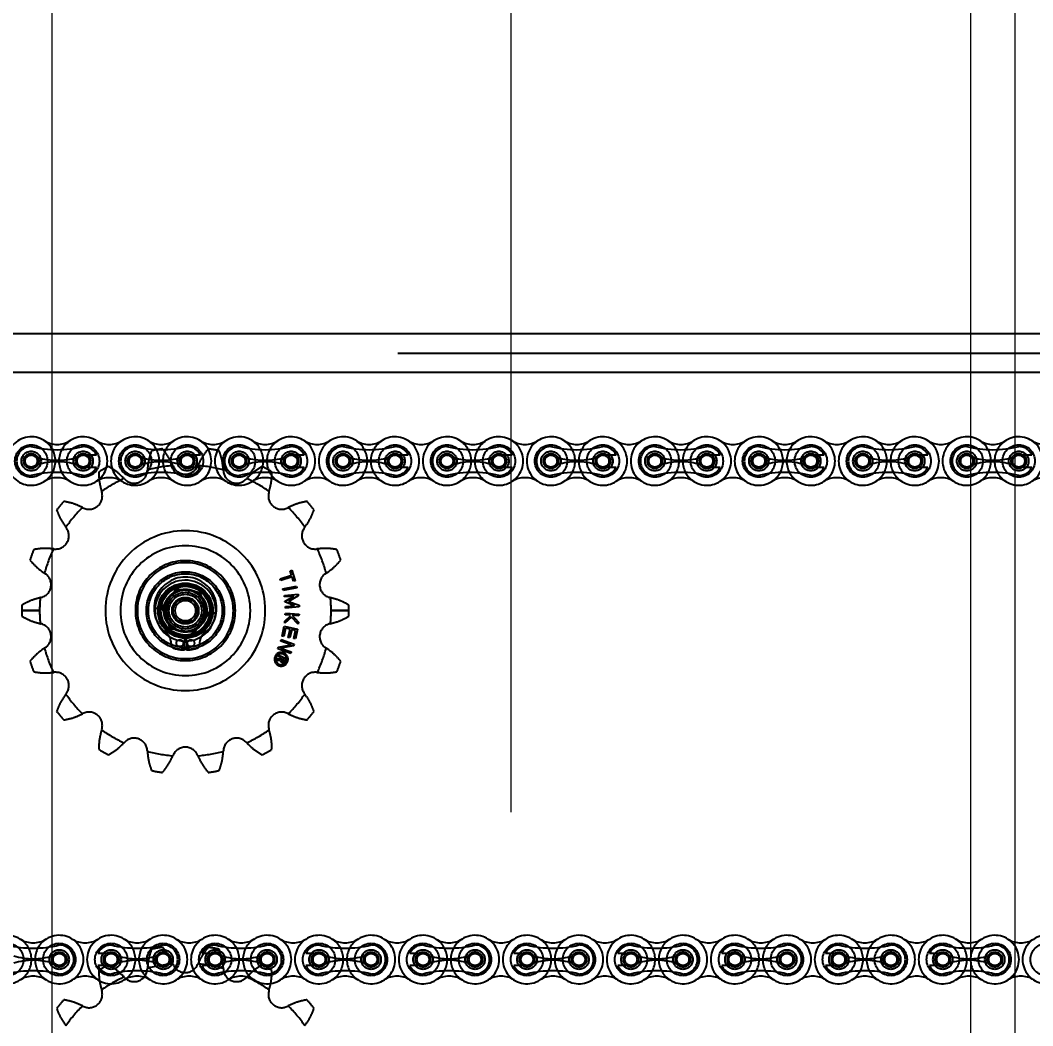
# Model space of a CAD drawing. Header units: metres. Extents: x 0 to 63075, y 0 to 44550.
# Drawn here: x 38905 to 39152.4, y 35097.1 to 35342.9 of the extents above; entities that cross this region are included whole.
import ezdxf

# ---------------------------------------------------------------- set-up
doc = ezdxf.new("R2010")
doc.units = ezdxf.units.M
doc.header["$LTSCALE"] = 75
doc.linetypes.add('CENTER2', pattern=[28.575, 19.05, -3.175, 3.175, -3.175])
doc.linetypes.add('HIDDEN2', pattern=[4.7625, 3.175, -1.5875])
for name, color, linetype in [('18_COTAS', 7, 'Continuous'), ('SC1', 7, 'CENTER2'), ('SDM', 7, 'Continuous'), ('SL1', 8, 'Continuous'), ('SL4', 4, 'Continuous'), ('ST1', 7, 'HIDDEN2')]:
    doc.layers.add(name, color=color, linetype=linetype)
doc.styles.add('ROMANS', font='ROMANS.SHX')
doc.dimstyles.new('75___1-75', dxfattribs={"dimscale": 75, "dimtxt": 2.5, "dimasz": 2, "dimexe": 1.5, "dimexo": 1, "dimgap": 0.5, "dimtad": 1, "dimdec": 0, "dimzin": 12, "dimtxsty": 'ROMANS', "dimcen": 0, "dimclrd": 256, "dimclre": 256, "dimclrt": 3, "dimazin": 3, "dimtfac": 1, "dimtdec": 0, "dimtmove": 0, "dimatfit": 0, "dimfxl": 1, "dimlwd": -1, "dimlwe": -1, "dimarcsym": 0})

# ---------------------------------------------------------------- blocks, each defined once
blk = doc.blocks.new('A$C5138bbe7')
at = {"layer": 'SL1', "lineweight": 0}
for p, q in [((26501.43, 9913.01), (26501.43, 2520.69)), ((26726.03, 2520.69), (26726.03, 9913.01)), ((26736.73, 9913.01), (26736.73, 2520.69))]:
    blk.add_line(p, q, dxfattribs=at)
blk = doc.blocks.new('*D31')
at = {"layer": 'Defpoints', "color": 0, "transparency": 16777216}
for p in [(37273.13, 35690.51), (37273.13, 35271.03), (41947.61, 35271.03)]:
    blk.add_point(p, dxfattribs=at)
at = {"layer": 'SDM', "transparency": 16777216}
for p, q in [((37273.13, 35346.03), (37273.13, 35803.01)), ((41947.61, 35346.03), (41947.61, 35803.01)), ((41797.61, 35690.51), (37423.13, 35690.51))]:
    blk.add_line(p, q, dxfattribs=at)
for points in [[(37423.13, 35715.51), (37423.13, 35665.51), (37273.13, 35690.51)], [(41797.61, 35715.51), (41797.61, 35665.51), (41947.61, 35690.51)]]:
    blk.add_solid(points, dxfattribs=at)
at = {"layer": 'SDM', "color": 3, "transparency": 16777216, "insert": (39610.37, 35821.76), "char_height": 187.5, "attachment_point": 5, "style": 'ROMANS'}
blk.add_mtext('4674', dxfattribs=at)
blk = doc.blocks.new('*D32')
at = {"layer": '18_COTAS', "transparency": 16777216}
for p, q in [((37273.13, 35346.03), (37273.13, 36814.27)), ((39025.01, 36776.77), (39025.01, 36814.27)), ((37423.13, 36701.77), (38875.01, 36701.77))]:
    blk.add_line(p, q, dxfattribs=at)
for points in [[(37423.13, 36726.77), (37423.13, 36676.77), (37273.13, 36701.77)], [(38875.01, 36726.77), (38875.01, 36676.77), (39025.01, 36701.77)]]:
    blk.add_solid(points, dxfattribs=at)
at = {"layer": 'Defpoints', "color": 0, "transparency": 16777216}
for p in [(39025.01, 36701.77), (39025.01, 36701.77), (37273.13, 35271.03)]:
    blk.add_point(p, dxfattribs=at)
at = {"layer": '18_COTAS', "color": 3, "transparency": 16777216, "insert": (38149.07, 36833.02), "char_height": 187.5, "attachment_point": 5, "style": 'ROMANS'}
blk.add_mtext('1752', dxfattribs=at)
blk = doc.blocks.new('A$C6e6623c1')
at = {"layer": 'SL4'}
for p, q in [((1009.76, 1725.35), (2334.74, 1725.35)), ((2334.74, 1715.82), (1009.76, 1715.82)), ((1670.11, 1662.98), (1672.96, 1662.57)), ((1666.54, 1658.44), (1668.32, 1660.71)), ((1677.96, 1656.8), (1676.18, 1654.53)), ((1674.39, 1652.26), (1671.54, 1652.67))]:
    blk.add_line(p, q, dxfattribs=at)
for radius in [6, 3, 2.5]:
    blk.add_circle((1672.25, 1657.62), radius, dxfattribs=at)
for start, end in [(81.7868, 141.7868), (21.7868, 81.7868), (141.7868, 201.7868), (321.7868, 21.7868), (201.7868, 261.7868), (261.7868, 321.7868)]:
    blk.add_arc((1672.25, 1657.62), 5, start, end, dxfattribs=at)
for points, knots in [([(1668.32, 1660.71), (1668.36, 1660.77), (1668.97, 1661.53), (1669.56, 1662.28), (1670.11, 1662.98)], [0, 0, 0, 0, 0.070201, 1, 1, 1, 1]), ([(1672.96, 1662.57), (1673.03, 1662.56), (1674, 1662.42), (1674.94, 1662.28), (1675.82, 1662.16)], [0, 0, 0, 0, 0.070201, 1, 1, 1, 1]), ([(1676.89, 1659.48), (1676.8, 1659.72), (1676.43, 1660.63), (1676.08, 1661.51), (1675.82, 1662.16)], [0, 0, 0, 0, 0.268634, 1, 1, 1, 1]), ([(1667.61, 1655.76), (1667.51, 1656.01), (1667.15, 1656.92), (1666.79, 1657.8), (1666.54, 1658.44)], [0, 0, 0, 0, 0.268634, 1, 1, 1, 1]), ([(1677.96, 1656.8), (1677.87, 1657.02), (1677.53, 1657.89), (1677.16, 1658.8), (1676.89, 1659.48)], [0, 0, 0, 0, 0.257551, 1, 1, 1, 1]), ([(1668.68, 1653.08), (1668.59, 1653.31), (1668.24, 1654.18), (1667.88, 1655.09), (1667.61, 1655.76)], [0, 0, 0, 0, 0.257551, 1, 1, 1, 1]), ([(1671.54, 1652.67), (1671.47, 1652.68), (1670.5, 1652.82), (1669.56, 1652.96), (1668.68, 1653.08)], [0, 0, 0, 0, 0.070201, 1, 1, 1, 1]), ([(1676.18, 1654.53), (1676.14, 1654.47), (1675.53, 1653.71), (1674.94, 1652.96), (1674.39, 1652.26)], [0, 0, 0, 0, 0.070201, 1, 1, 1, 1])]:
    blk.add_open_spline(points, degree=3, knots=knots, dxfattribs=at)
at = {"layer": 'ST1'}
for p, q in [((1009.76, 1720.59), (2334.74, 1720.59)), ((2334.74, 1715.82), (1009.76, 1715.82)), ((1648.38, 1695.67), (1650.51, 1695.67)), ((1673.78, 1695.67), (1675.91, 1695.67)), ((1699.18, 1695.67), (1701.31, 1695.67)), ((1724.58, 1695.67), (1726.71, 1695.67)), ((1749.98, 1695.67), (1752.11, 1695.67)), ((1775.38, 1695.67), (1777.51, 1695.67)), ((1800.78, 1695.67), (1802.91, 1695.67)), ((1826.18, 1695.67), (1828.31, 1695.67)), ((1851.58, 1695.67), (1853.71, 1695.67)), ((1876.98, 1695.67), (1879.11, 1695.67)), ((1648.38, 1692.71), (1650.51, 1692.71)), ((1673.78, 1692.71), (1675.91, 1692.71)), ((1699.18, 1692.71), (1701.31, 1692.71)), ((1724.58, 1692.71), (1726.71, 1692.71)), ((1749.98, 1692.71), (1752.11, 1692.71)), ((1775.38, 1692.71), (1777.51, 1692.71)), ((1800.78, 1692.71), (1802.91, 1692.71)), ((1826.18, 1692.71), (1828.31, 1692.71)), ((1851.58, 1692.71), (1853.71, 1692.71)), ((1876.98, 1692.71), (1879.11, 1692.71)), ((1697.85, 1667.39), (1698.24, 1667.52)), ((1698.24, 1667.52), (1699.08, 1664.92)), ((1695.42, 1665.37), (1698.21, 1666.28)), ((1695.54, 1664.99), (1695.42, 1665.37)), ((1698.33, 1665.9), (1695.54, 1664.99)), ((1698.21, 1666.28), (1697.85, 1667.39)), ((1698.69, 1664.79), (1698.33, 1665.9)), ((1696.1, 1662.94), (1699.37, 1663.64)), ((1696.18, 1662.54), (1696.1, 1662.94)), ((1699.45, 1663.24), (1696.18, 1662.54)), ((1699.08, 1664.92), (1698.69, 1664.79)), ((1699.37, 1663.64), (1699.45, 1663.24)), ((1696.44, 1661.36), (1699.78, 1661.65)), ((1696.48, 1660.96), (1696.44, 1661.36)), ((1698.74, 1661.16), (1696.48, 1660.96)), ((1696.58, 1659.82), (1698.74, 1661.16)), ((1699.81, 1661.25), (1697.47, 1659.87)), ((1699.78, 1661.65), (1699.81, 1661.25)), ((1636.64, 1657.62), (1632.31, 1657.62)), ((1632.31, 1657.62), (1636.64, 1657.62)), ((1632.31, 1657.62), (1636.64, 1657.62)), ((1636.64, 1657.62), (1632.31, 1657.62)), ((1660.03, 1657.62), (1660.52, 1657.62)), ((1660.52, 1657.62), (1660.03, 1657.62)), ((1660.52, 1657.62), (1660.03, 1657.62)), ((1660.03, 1657.62), (1660.52, 1657.62)), ((1665.8, 1658.18), (1664.83, 1658.27)), ((1664.83, 1658.27), (1665.8, 1658.18)), ((1664.83, 1658.27), (1665.8, 1658.18)), ((1665.8, 1658.18), (1664.83, 1658.27)), ((1683.98, 1657.62), (1684.46, 1657.62)), ((1684.46, 1657.62), (1683.98, 1657.62)), ((1684.46, 1657.62), (1683.98, 1657.62)), ((1683.98, 1657.62), (1684.46, 1657.62)), ((1696.58, 1659.77), (1696.58, 1659.82)), ((1698.95, 1658.84), (1696.58, 1659.77)), ((1696.69, 1658.64), (1698.95, 1658.84)), ((1696.72, 1658.24), (1696.69, 1658.64)), ((1700.05, 1658.54), (1696.72, 1658.24)), ((1697.47, 1659.87), (1700.02, 1658.93)), ((1700.02, 1658.93), (1700.05, 1658.54)), ((1712.19, 1657.62), (1707.86, 1657.62)), ((1707.86, 1657.62), (1712.19, 1657.62)), ((1707.86, 1657.62), (1712.19, 1657.62)), ((1712.19, 1657.62), (1707.86, 1657.62)), ((1679.67, 1656.97), (1678.7, 1657.06)), ((1678.7, 1657.06), (1679.67, 1656.97)), ((1678.7, 1657.06), (1679.67, 1656.97)), ((1679.67, 1656.97), (1678.7, 1657.06)), ((1698.19, 1656.07), (1696.52, 1654.55)), ((1696.56, 1655.05), (1697.96, 1656.32)), ((1696.67, 1656.6), (1696.7, 1657)), ((1697.77, 1656.52), (1696.67, 1656.6)), ((1696.7, 1657), (1700.04, 1656.75)), ((1697.96, 1656.32), (1697.77, 1656.52)), ((1699.85, 1654.3), (1698.19, 1656.07)), ((1698.31, 1656.48), (1699.89, 1654.8)), ((1700.01, 1656.35), (1698.31, 1656.48)), ((1700.04, 1656.75), (1700.01, 1656.35)), ((1695.91, 1651.4), (1696.41, 1653.8)), ((1696.73, 1653.33), (1696.31, 1651.31)), ((1696.41, 1653.8), (1699.69, 1653.12)), ((1696.52, 1654.55), (1696.56, 1655.05)), ((1697.83, 1653.09), (1696.73, 1653.33)), ((1697.41, 1651.08), (1697.83, 1653.09)), ((1698.23, 1653.01), (1697.81, 1651)), ((1699.2, 1652.81), (1698.23, 1653.01)), ((1698.78, 1650.79), (1699.2, 1652.81)), ((1699.69, 1653.12), (1699.18, 1650.71)), ((1699.89, 1654.8), (1699.85, 1654.3)), ((1668.65, 1650.42), (1668.83, 1649.09)), ((1672, 1648.02), (1672.09, 1651.42)), ((1672.41, 1651.42), (1672.5, 1648.02)), ((1675.67, 1649.09), (1675.85, 1650.42)), ((1695.54, 1650.2), (1695.68, 1650.58)), ((1698.08, 1649.29), (1695.54, 1650.2)), ((1695.68, 1650.58), (1698.83, 1649.45)), ((1696.31, 1651.31), (1695.91, 1651.4)), ((1697.81, 1651), (1697.41, 1651.08)), ((1699.18, 1650.71), (1698.78, 1650.79)), ((1694.85, 1648.26), (1695, 1648.69)), ((1698, 1647.14), (1694.85, 1648.26)), ((1695, 1648.69), (1698.08, 1649.29)), ((1698.67, 1649.01), (1695.53, 1648.45)), ((1695.53, 1648.45), (1698.14, 1647.52)), ((1698.83, 1649.45), (1698.67, 1649.01)), ((1694.45, 1645.45), (1694.62, 1645.81)), ((1695.48, 1645.47), (1694.45, 1645.45)), ((1694.62, 1645.81), (1695.6, 1645.83)), ((1694.95, 1646.43), (1695.09, 1646.73)), ((1695.71, 1646.07), (1694.95, 1646.43)), ((1695.09, 1646.73), (1696.86, 1645.89)), ((1695.6, 1645.83), (1695.71, 1646.07)), ((1695.93, 1645.23), (1695.79, 1644.94)), ((1695.8, 1644.94), (1695.93, 1645.22)), ((1696, 1645.95), (1695.81, 1645.55)), ((1696.45, 1645.74), (1696, 1645.95)), ((1696.26, 1645.35), (1696.45, 1645.74)), ((1696.86, 1645.89), (1696.55, 1645.24)), ((1698.14, 1647.52), (1698, 1647.14)), ((1653.02, 1573.83), (1650.9, 1573.83)), ((1667.71, 1573.94), (1666.67, 1575.34)), ((1678.42, 1573.83), (1676.3, 1573.83)), ((1680.94, 1573.49), (1680.53, 1574.86)), ((1703.82, 1573.83), (1701.7, 1573.83)), ((1729.22, 1573.83), (1727.1, 1573.83)), ((1754.62, 1573.83), (1752.5, 1573.83)), ((1780.02, 1573.83), (1777.9, 1573.83)), ((1805.42, 1573.83), (1803.3, 1573.83)), ((1830.82, 1573.83), (1828.7, 1573.83)), ((1856.22, 1573.83), (1854.1, 1573.83)), ((1669.21, 1571.27), (1668.65, 1572.34)), ((1681.53, 1570.17), (1681.29, 1571.92)), ((1653.02, 1570.88), (1650.9, 1570.88)), ((1678.42, 1570.88), (1676.3, 1570.88)), ((1703.82, 1570.88), (1701.7, 1570.88)), ((1729.22, 1570.88), (1727.1, 1570.88)), ((1754.62, 1570.88), (1752.5, 1570.88)), ((1780.02, 1570.88), (1777.9, 1570.88)), ((1805.42, 1570.88), (1803.3, 1570.88)), ((1830.82, 1570.88), (1828.7, 1570.88)), ((1856.22, 1570.88), (1854.1, 1570.88))]:
    blk.add_line(p, q, dxfattribs=at)
for centre, radius in [((1634.58, 1694.19), 3.96), ((1647.28, 1694.19), 3.96), ((1659.98, 1694.19), 3.96), ((1672.68, 1694.19), 3.96), ((1685.38, 1694.19), 3.96), ((1698.08, 1694.19), 3.96), ((1710.78, 1694.19), 3.96), ((1723.48, 1694.19), 3.96), ((1736.18, 1694.19), 3.96), ((1748.88, 1694.19), 3.96), ((1761.58, 1694.19), 3.96), ((1774.28, 1694.19), 3.96), ((1786.98, 1694.19), 3.96), ((1799.68, 1694.19), 3.96), ((1812.38, 1694.19), 3.96), ((1825.08, 1694.19), 3.96), ((1837.78, 1694.19), 3.96), ((1850.48, 1694.19), 3.96), ((1863.18, 1694.19), 3.96), ((1875.88, 1694.19), 3.96), ((1634.58, 1694.19), 2.4), ((1634.58, 1694.19), 1.84), ((1634.58, 1694.19), 1.48), ((1647.28, 1694.19), 2.4), ((1647.28, 1694.19), 1.84), ((1647.28, 1694.19), 1.48), ((1659.98, 1694.19), 2.4), ((1659.98, 1694.19), 1.84), ((1659.98, 1694.19), 1.48), ((1672.68, 1694.19), 2.4), ((1672.68, 1694.19), 1.85), ((1672.68, 1694.19), 1.48), ((1685.38, 1694.19), 2.4), ((1685.38, 1694.19), 1.84), ((1685.38, 1694.19), 1.48), ((1698.08, 1694.19), 2.4), ((1698.08, 1694.19), 1.85), ((1698.08, 1694.19), 1.48), ((1710.78, 1694.19), 2.4), ((1710.78, 1694.19), 1.84), ((1710.78, 1694.19), 1.48), ((1723.48, 1694.19), 2.4), ((1723.48, 1694.19), 1.85), ((1723.48, 1694.19), 1.48), ((1736.18, 1694.19), 2.4), ((1736.18, 1694.19), 1.84), ((1736.18, 1694.19), 1.48), ((1748.88, 1694.19), 2.4), ((1748.88, 1694.19), 1.85), ((1748.88, 1694.19), 1.48), ((1761.58, 1694.19), 2.4), ((1761.58, 1694.19), 1.84), ((1761.58, 1694.19), 1.48), ((1774.28, 1694.19), 2.4), ((1774.28, 1694.19), 1.85), ((1774.28, 1694.19), 1.48), ((1786.98, 1694.19), 2.4), ((1786.98, 1694.19), 1.84), ((1786.98, 1694.19), 1.48), ((1799.68, 1694.19), 2.4), ((1799.68, 1694.19), 1.85), ((1799.68, 1694.19), 1.48), ((1812.38, 1694.19), 2.4), ((1812.38, 1694.19), 1.85), ((1812.38, 1694.19), 1.48), ((1825.08, 1694.19), 2.4), ((1825.08, 1694.19), 1.85), ((1825.08, 1694.19), 1.48), ((1837.78, 1694.19), 2.4), ((1837.78, 1694.19), 1.84), ((1837.78, 1694.19), 1.48), ((1850.48, 1694.19), 2.4), ((1850.48, 1694.19), 1.84), ((1850.48, 1694.19), 1.48), ((1863.18, 1694.19), 2.4), ((1863.18, 1694.19), 1.84), ((1863.18, 1694.19), 1.48), ((1875.88, 1694.19), 2.4), ((1875.88, 1694.19), 1.84), ((1875.88, 1694.19), 1.48), ((1672.25, 1657.62), 9.52), ((1672.25, 1657.62), 9.02), ((1672.25, 1657.62), 6.73), ((1672.25, 1657.62), 6.72), ((1672.25, 1657.62), 6.47), ((1672.25, 1657.62), 6.2), ((1672.25, 1657.62), 5.97), ((1672.25, 1657.62), 5.25), ((1672.25, 1657.62), 5.25), ((1672.25, 1657.62), 4.5), ((1672.25, 1657.62), 4), ((1672.25, 1657.62), 3.25), ((1672.25, 1657.62), 3.25), ((1672.25, 1657.62), 3.2), ((1670.9, 1649.68), 0.85), ((1673.6, 1649.68), 0.85), ((1628.73, 1572.35), 3.96), ((1641.43, 1572.35), 3.96), ((1654.13, 1572.35), 3.96), ((1666.83, 1572.35), 3.96), ((1679.53, 1572.35), 3.96), ((1692.23, 1572.35), 3.96), ((1704.93, 1572.35), 3.96), ((1717.63, 1572.35), 3.96), ((1730.33, 1572.35), 3.96), ((1743.03, 1572.35), 3.96), ((1755.73, 1572.35), 3.96), ((1768.43, 1572.35), 3.96), ((1781.13, 1572.35), 3.96), ((1793.83, 1572.35), 3.96), ((1806.53, 1572.35), 3.96), ((1819.23, 1572.35), 3.96), ((1831.93, 1572.35), 3.96), ((1844.63, 1572.35), 3.96), ((1857.33, 1572.35), 3.96), ((1870.03, 1572.35), 3.96), ((1882.73, 1572.35), 3.96), ((1641.43, 1572.35), 2.4), ((1641.43, 1572.35), 1.84), ((1641.43, 1572.35), 1.48), ((1654.13, 1572.35), 2.4), ((1654.13, 1572.35), 1.84), ((1654.13, 1572.35), 1.48), ((1666.83, 1572.35), 2.4), ((1666.83, 1572.35), 1.85), ((1666.83, 1572.35), 1.48), ((1679.53, 1572.35), 2.4), ((1679.53, 1572.35), 1.85), ((1679.53, 1572.35), 1.48), ((1692.23, 1572.35), 2.4), ((1692.23, 1572.35), 1.85), ((1692.23, 1572.35), 1.48), ((1704.93, 1572.35), 2.4), ((1704.93, 1572.35), 1.84), ((1704.93, 1572.35), 1.48), ((1717.63, 1572.35), 2.4), ((1717.63, 1572.35), 1.84), ((1717.63, 1572.35), 1.48), ((1730.33, 1572.35), 2.4), ((1730.33, 1572.35), 1.84), ((1730.33, 1572.35), 1.48), ((1743.03, 1572.35), 2.4), ((1743.03, 1572.35), 1.85), ((1743.03, 1572.35), 1.48), ((1755.73, 1572.35), 2.4), ((1755.73, 1572.35), 1.84), ((1755.73, 1572.35), 1.48), ((1768.43, 1572.35), 2.4), ((1768.43, 1572.35), 1.84), ((1768.43, 1572.35), 1.48), ((1781.13, 1572.35), 2.4), ((1781.13, 1572.35), 1.84), ((1781.13, 1572.35), 1.48), ((1793.83, 1572.35), 2.4), ((1793.83, 1572.35), 1.85), ((1793.83, 1572.35), 1.48), ((1806.53, 1572.35), 2.4), ((1806.53, 1572.35), 1.85), ((1806.53, 1572.35), 1.48), ((1819.23, 1572.35), 2.4), ((1819.23, 1572.35), 1.84), ((1819.23, 1572.35), 1.48), ((1831.93, 1572.35), 2.4), ((1831.93, 1572.35), 1.84), ((1831.93, 1572.35), 1.48), ((1844.63, 1572.35), 2.4), ((1844.63, 1572.35), 1.85), ((1844.63, 1572.35), 1.48), ((1857.33, 1572.35), 2.4), ((1857.33, 1572.35), 1.84), ((1857.33, 1572.35), 1.48), ((1870.03, 1572.35), 2.4), ((1870.03, 1572.35), 1.84), ((1870.03, 1572.35), 1.48)]:
    blk.add_circle(centre, radius, dxfattribs=at)
for centre, radius, start, end in [((1634.58, 1694.19), 5.92, 57.5667, 302.4333), ((1647.28, 1694.19), 5.92, 237.5667, 122.4333), ((1659.98, 1694.19), 5.92, 57.5667, 302.4333), ((1672.68, 1694.19), 5.92, 237.5667, 122.4333), ((1685.38, 1694.19), 5.92, 57.5667, 302.4333), ((1698.08, 1694.19), 5.92, 237.5667, 122.4333), ((1710.78, 1694.19), 5.92, 57.5667, 302.4333), ((1723.48, 1694.19), 5.92, 237.5667, 122.4333), ((1736.18, 1694.19), 5.92, 57.5667, 302.4333), ((1748.88, 1694.19), 5.92, 237.5667, 122.4333), ((1761.58, 1694.19), 5.92, 57.5667, 302.4333), ((1774.28, 1694.19), 5.92, 237.5667, 122.4333), ((1786.98, 1694.19), 5.92, 57.5667, 302.4333), ((1799.68, 1694.19), 5.92, 237.5667, 122.4333), ((1812.38, 1694.19), 5.92, 57.5667, 302.4333), ((1825.08, 1694.19), 5.92, 237.5667, 122.4333), ((1837.78, 1694.19), 5.92, 57.5667, 302.4333), ((1850.48, 1694.19), 5.92, 237.5667, 122.4333), ((1863.18, 1694.19), 5.92, 57.5667, 302.4333), ((1875.88, 1694.19), 5.92, 237.5667, 122.4333), ((1634.58, 1694.19), 3.55, 90, 270), ((1640.93, 1723.29), 26.32, 256.0401, 283.9599), ((1640.93, 1704.18), 5.92, 237.5667, 302.4333), ((1634.58, 1694.19), 5.92, 302.4332, 57.5668), ((1647.28, 1694.19), 5.92, 122.4332, 237.5668), ((1647.28, 1694.19), 3.55, 24.5534, 90), ((1653.63, 1704.18), 5.92, 237.5667, 302.4333), ((1659.98, 1694.19), 3.55, 90, 270), ((1666.33, 1723.29), 26.32, 256.0401, 283.9599), ((1666.33, 1704.18), 5.92, 237.5667, 302.4333), ((1659.98, 1694.19), 5.92, 302.4332, 57.5668), ((1672.25, 1657.62), 39.94, 98.032, 101.968), ((1672.68, 1694.19), 5.92, 122.4332, 237.5668), ((1672.68, 1694.19), 3.55, 24.5534, 90), ((1679.03, 1704.18), 5.92, 237.5667, 302.4333), ((1672.25, 1657.62), 39.94, 78.032, 81.968), ((1685.38, 1694.19), 3.55, 90, 270), ((1691.73, 1723.29), 26.32, 256.0401, 283.9599), ((1691.73, 1704.18), 5.92, 237.5667, 302.4333), ((1685.38, 1694.19), 5.92, 302.4332, 57.5668), ((1698.08, 1694.19), 5.92, 122.4332, 237.5668), ((1698.08, 1694.19), 3.55, 24.5534, 90), ((1704.43, 1704.18), 5.92, 237.5667, 302.4333), ((1710.78, 1694.19), 3.55, 90, 270), ((1717.13, 1723.29), 26.32, 256.0401, 283.9599), ((1717.13, 1704.18), 5.92, 237.5667, 302.4333), ((1710.78, 1694.19), 5.92, 302.4332, 57.5668), ((1723.48, 1694.19), 5.92, 122.4332, 237.5668), ((1723.48, 1694.19), 3.55, 24.5534, 90), ((1729.83, 1704.18), 5.92, 237.5667, 302.4333), ((1736.18, 1694.19), 3.55, 90, 270), ((1742.53, 1723.29), 26.32, 256.0401, 283.9599), ((1742.53, 1704.18), 5.92, 237.5667, 302.4333), ((1736.18, 1694.19), 5.92, 302.4332, 57.5668), ((1748.88, 1694.19), 5.92, 122.4332, 237.5668), ((1748.88, 1694.19), 3.55, 24.5534, 90), ((1755.23, 1704.18), 5.92, 237.5667, 302.4333), ((1761.58, 1694.19), 3.55, 90, 270), ((1767.93, 1723.29), 26.32, 256.0401, 283.9599), ((1767.93, 1704.18), 5.92, 237.5667, 302.4333), ((1761.58, 1694.19), 5.92, 302.4332, 57.5668), ((1774.28, 1694.19), 5.92, 122.4332, 237.5668), ((1774.28, 1694.19), 3.55, 24.5534, 90), ((1780.63, 1704.18), 5.92, 237.5667, 302.4333), ((1786.98, 1694.19), 3.55, 90, 270), ((1793.33, 1723.29), 26.32, 256.0401, 283.9599), ((1793.33, 1704.18), 5.92, 237.5667, 302.4333), ((1786.98, 1694.19), 5.92, 302.4332, 57.5668), ((1799.68, 1694.19), 5.92, 122.4332, 237.5668), ((1799.68, 1694.19), 3.55, 24.5534, 90), ((1806.03, 1704.18), 5.92, 237.5667, 302.4333), ((1812.38, 1694.19), 3.55, 90, 270), ((1818.73, 1723.29), 26.32, 256.0401, 283.9599), ((1818.73, 1704.18), 5.92, 237.5667, 302.4333), ((1812.38, 1694.19), 5.92, 302.4332, 57.5668), ((1825.08, 1694.19), 5.92, 122.4332, 237.5668), ((1825.08, 1694.19), 3.55, 24.5534, 90), ((1831.43, 1704.18), 5.92, 237.5667, 302.4333), ((1837.78, 1694.19), 3.55, 90, 270), ((1844.13, 1723.29), 26.32, 256.0401, 283.9599), ((1844.13, 1704.18), 5.92, 237.5667, 302.4333), ((1837.78, 1694.19), 5.92, 302.4332, 57.5668), ((1850.48, 1694.19), 5.92, 122.4332, 237.5668), ((1850.48, 1694.19), 3.55, 24.5534, 90), ((1856.83, 1704.18), 5.92, 237.5667, 302.4333), ((1863.18, 1694.19), 3.55, 90, 270), ((1869.53, 1723.29), 26.32, 256.0401, 283.9599), ((1869.53, 1704.18), 5.92, 237.5667, 302.4333), ((1863.18, 1694.19), 5.92, 302.4332, 57.5668), ((1875.88, 1694.19), 5.92, 122.4332, 237.5668), ((1875.88, 1694.19), 3.55, 24.5534, 90), ((1882.23, 1704.18), 5.92, 237.5667, 302.4333), ((1640.93, 1710.54), 16.17, 252.993, 287.007), ((1666.33, 1710.54), 16.17, 252.993, 287.007), ((1691.73, 1710.54), 16.17, 252.993, 287.007), ((1717.13, 1710.54), 16.17, 252.993, 287.007), ((1742.53, 1710.54), 16.17, 252.993, 287.007), ((1767.93, 1710.54), 16.17, 252.993, 287.007), ((1793.33, 1710.54), 16.17, 252.993, 287.007), ((1818.73, 1710.54), 16.17, 252.993, 287.007), ((1844.13, 1710.54), 16.17, 252.993, 287.007), ((1869.53, 1710.54), 16.17, 252.993, 287.007), ((1640.93, 1677.84), 16.17, 72.993, 107.007), ((1647.28, 1694.19), 3.55, 270, 335.4466), ((1672.25, 1657.62), 39.94, 118.032, 121.968), ((1666.33, 1677.84), 16.17, 72.993, 107.007), ((1672.25, 1657.62), 35.61, 94.9007, 105.0993), ((1672.25, 1657.62), 35.61, 94.9007, 105.0993), ((1672.25, 1657.62), 35.61, 94.9007, 105.0993), ((1672.25, 1657.62), 35.61, 94.9007, 105.0993), ((1655.04, 1687.09), 15.39, 22.5, 22.9823), ((1672.25, 1694.22), 3.24, 202.5, 337.5), ((1672.68, 1694.19), 3.55, 270, 335.4466), ((1689.46, 1687.09), 15.39, 157.0177, 157.5), ((1672.25, 1657.62), 35.61, 74.9007, 85.0993), ((1672.25, 1657.62), 35.61, 74.9007, 85.0993), ((1672.25, 1657.62), 35.61, 74.9007, 85.0993), ((1672.25, 1657.62), 35.61, 74.9007, 85.0993), ((1691.73, 1677.84), 16.17, 72.993, 107.007), ((1672.25, 1657.62), 39.94, 58.032, 61.968), ((1698.08, 1694.19), 3.55, 270, 335.4466), ((1717.13, 1677.84), 16.17, 72.993, 107.007), ((1723.48, 1694.19), 3.55, 270, 335.4466), ((1742.53, 1677.84), 16.17, 72.993, 107.007), ((1748.88, 1694.19), 3.55, 270, 335.4466), ((1767.93, 1677.84), 16.17, 72.993, 107.007), ((1774.28, 1694.19), 3.55, 270, 335.4466), ((1793.33, 1677.84), 16.17, 72.993, 107.007), ((1799.68, 1694.19), 3.55, 270, 335.4466), ((1818.73, 1677.84), 16.17, 72.993, 107.007), ((1825.08, 1694.19), 3.55, 270, 335.4466), ((1844.13, 1677.84), 16.17, 72.993, 107.007), ((1850.48, 1694.19), 3.55, 270, 335.4466), ((1869.53, 1677.84), 16.17, 72.993, 107.007), ((1875.88, 1694.19), 3.55, 270, 335.4466), ((1640.93, 1665.09), 26.32, 76.0401, 103.9599), ((1640.93, 1684.2), 5.92, 57.5667, 122.4333), ((1653.63, 1684.2), 5.92, 57.5667, 122.4333), ((1672.25, 1657.62), 35.61, 114.9007, 125.0993), ((1672.25, 1657.62), 35.61, 114.9007, 125.0993), ((1672.25, 1657.62), 35.61, 114.9007, 125.0993), ((1672.25, 1657.62), 35.61, 114.9007, 125.0993), ((1646, 1679.42), 15.39, 42.5, 42.9823), ((1659.73, 1692.01), 3.24, 222.5, 357.5), ((1666.33, 1665.09), 26.32, 76.0401, 103.9599), ((1678.34, 1691.2), 15.39, 177.0177, 177.5), ((1666.33, 1684.2), 5.92, 57.5667, 122.4333), ((1679.03, 1684.2), 5.92, 57.5667, 122.4333), ((1666.16, 1691.2), 15.39, 2.5, 2.9823), ((1684.77, 1692.01), 3.24, 182.5, 317.5), ((1691.73, 1665.09), 26.32, 76.0401, 103.9599), ((1698.5, 1679.42), 15.39, 137.0177, 137.5), ((1672.25, 1657.62), 35.61, 54.9007, 65.0993), ((1672.25, 1657.62), 35.61, 54.9007, 65.0993), ((1672.25, 1657.62), 35.61, 54.9007, 65.0993), ((1672.25, 1657.62), 35.61, 54.9007, 65.0993), ((1691.73, 1684.2), 5.92, 57.5667, 122.4333), ((1704.43, 1684.2), 5.92, 57.5667, 122.4333), ((1717.13, 1665.09), 26.32, 76.0401, 103.9599), ((1717.13, 1684.2), 5.92, 57.5667, 122.4333), ((1729.83, 1684.2), 5.92, 57.5667, 122.4333), ((1742.53, 1665.09), 26.32, 76.0401, 103.9599), ((1742.53, 1684.2), 5.92, 57.5667, 122.4333), ((1755.23, 1684.2), 5.92, 57.5667, 122.4333), ((1767.93, 1665.09), 26.32, 76.0401, 103.9599), ((1767.93, 1684.2), 5.92, 57.5667, 122.4333), ((1780.63, 1684.2), 5.92, 57.5667, 122.4333), ((1793.33, 1665.09), 26.32, 76.0401, 103.9599), ((1793.33, 1684.2), 5.92, 57.5667, 122.4333), ((1806.03, 1684.2), 5.92, 57.5667, 122.4333), ((1818.73, 1665.09), 26.32, 76.0401, 103.9599), ((1818.73, 1684.2), 5.92, 57.5667, 122.4333), ((1831.43, 1684.2), 5.92, 57.5667, 122.4333), ((1844.13, 1665.09), 26.32, 76.0401, 103.9599), ((1844.13, 1684.2), 5.92, 57.5667, 122.4333), ((1856.83, 1684.2), 5.92, 57.5667, 122.4333), ((1869.53, 1665.09), 26.32, 76.0401, 103.9599), ((1869.53, 1684.2), 5.92, 57.5667, 122.4333), ((1882.23, 1684.2), 5.92, 57.5667, 122.4333), ((1648.73, 1685.65), 3.24, 242.5, 17.5), ((1666.49, 1691.26), 15.39, 197.0177, 197.5), ((1695.77, 1685.65), 3.24, 162.5, 297.5), ((1678.01, 1691.26), 15.39, 342.5, 342.9823), ((1672.25, 1657.62), 39.94, 138.032, 141.968), ((1672.25, 1657.62), 35.61, 134.9007, 145.0993), ((1672.25, 1657.62), 35.61, 134.9007, 145.0993), ((1672.25, 1657.62), 35.61, 134.9007, 145.0993), ((1672.25, 1657.62), 35.61, 134.9007, 145.0993), ((1640.12, 1669.13), 15.39, 62.5, 62.9823), ((1704.38, 1669.13), 15.39, 117.0177, 117.5), ((1672.25, 1657.62), 35.61, 34.9007, 45.0993), ((1672.25, 1657.62), 35.61, 34.9007, 45.0993), ((1672.25, 1657.62), 35.61, 34.9007, 45.0993), ((1672.25, 1657.62), 35.61, 34.9007, 45.0993), ((1672.25, 1657.62), 39.94, 38.032, 41.968), ((1640.56, 1675.92), 3.24, 262.5, 37.5), ((1655.33, 1687.26), 15.39, 217.0177, 217.5), ((1703.94, 1675.92), 3.24, 142.5, 277.5), ((1689.17, 1687.26), 15.39, 322.5, 322.9823), ((1672.25, 1657.62), 19.54, 0, 180), ((1672.25, 1657.62), 39.94, 158.032, 161.968), ((1672.25, 1657.62), 35.61, 154.9007, 165.0993), ((1672.25, 1657.62), 35.61, 154.9007, 165.0993), ((1672.25, 1657.62), 35.61, 154.9007, 165.0993), ((1672.25, 1657.62), 35.61, 154.9007, 165.0993), ((1638.12, 1657.45), 15.39, 82.5, 82.9823), ((1672.25, 1657.62), 15.88, 0, 180), ((1706.38, 1657.45), 15.39, 97.0177, 97.5), ((1672.25, 1657.62), 35.61, 14.9007, 25.0993), ((1672.25, 1657.62), 35.61, 14.9007, 25.0993), ((1672.25, 1657.62), 35.61, 14.9007, 25.0993), ((1672.25, 1657.62), 35.61, 14.9007, 25.0993), ((1672.25, 1657.62), 39.94, 18.032, 21.968), ((1672.25, 1657.62), 12.22, 0, 180), ((1672.25, 1657.62), 11.73, 0, 180), ((1672.25, 1657.62), 11.73, 0, 180), ((1672.25, 1657.62), 11.73, 0, 180), ((1672.25, 1657.62), 11.73, 0, 180), ((1636.21, 1663.98), 3.24, 282.5, 57.5), ((1646.22, 1679.69), 15.39, 237.0177, 237.5), ((1672.25, 1658.18), 7.64, 306.5065, 233.4935), ((1672.25, 1657.62), 7.45, 355, 175), ((1672.25, 1657.62), 7.45, 355, 175), ((1672.25, 1657.62), 7.45, 355, 175), ((1672.25, 1657.62), 7.45, 355, 175), ((1708.29, 1663.98), 3.24, 122.5, 257.5), ((1698.28, 1679.69), 15.39, 302.5, 302.9823), ((1672.25, 1657.62), 6.2, 271.4922, 268.5078), ((1672.25, 1657.62), 35.61, 174.9007, 180), ((1672.25, 1657.62), 35.61, 174.9007, 180), ((1672.25, 1657.62), 35.61, 174.9007, 180), ((1672.25, 1657.62), 35.61, 174.9007, 180), ((1640.24, 1645.79), 15.39, 102.5, 102.9823), ((1704.26, 1645.79), 15.39, 77.0177, 77.5), ((1672.25, 1657.62), 35.61, 0, 5.0993), ((1672.25, 1657.62), 35.61, 0, 5.0993), ((1672.25, 1657.62), 35.61, 0, 5.0993), ((1672.25, 1657.62), 35.61, 0, 5.0993), ((1672.25, 1657.62), 39.94, 178.032, 180), ((1672.25, 1657.62), 39.94, 180, 181.968), ((1672.25, 1657.62), 35.61, 180, 185.0993), ((1672.25, 1657.62), 35.61, 180, 185.0993), ((1672.25, 1657.62), 35.61, 180, 185.0993), ((1672.25, 1657.62), 35.61, 180, 185.0993), ((1672.25, 1657.62), 19.54, 180, 0), ((1672.25, 1657.62), 15.88, 180, 0), ((1672.25, 1657.62), 12.22, 180, 0), ((1672.25, 1657.62), 11.73, 180, 0), ((1672.25, 1657.62), 11.73, 180, 0), ((1672.25, 1657.62), 11.73, 180, 0), ((1672.25, 1657.62), 11.73, 180, 0), ((1672.25, 1657.62), 7.45, 175, 355), ((1672.25, 1657.62), 7.45, 175, 355), ((1672.25, 1657.62), 7.45, 175, 355), ((1672.25, 1657.62), 7.45, 175, 355), ((1672.25, 1657.62), 35.61, 354.9007, 0), ((1672.25, 1657.62), 35.61, 354.9007, 0), ((1672.25, 1657.62), 35.61, 354.9007, 0), ((1672.25, 1657.62), 35.61, 354.9007, 0), ((1672.25, 1657.62), 39.94, 0, 1.968), ((1672.25, 1657.62), 39.94, 358.032, 0), ((1640.24, 1669.45), 15.39, 257.0177, 257.5), ((1636.21, 1651.26), 3.24, 302.5, 77.5), ((1708.29, 1651.26), 3.24, 102.5, 237.5), ((1704.26, 1669.45), 15.39, 282.5, 282.9823), ((1666.28, 1650.11), 2.4, 7.5, 53.4935), ((1678.22, 1650.11), 2.4, 126.5065, 172.5), ((1646.22, 1635.55), 15.39, 122.5, 122.9823), ((1672.25, 1657.62), 35.61, 194.9007, 205.0993), ((1672.25, 1657.62), 35.61, 194.9007, 205.0993), ((1672.25, 1657.62), 35.61, 194.9007, 205.0993), ((1672.25, 1657.62), 35.61, 194.9007, 205.0993), ((1669.57, 1649.18), 0.75, 187.5, 252.3902), ((1672.25, 1657.62), 9.6, 252.3902, 268.5078), ((1672.25, 1657.62), 9.6, 271.4922, 287.6098), ((1674.93, 1649.18), 0.75, 287.6098, 352.5), ((1672.25, 1657.62), 35.61, 334.9007, 345.0993), ((1672.25, 1657.62), 35.61, 334.9007, 345.0993), ((1672.25, 1657.62), 35.61, 334.9007, 345.0993), ((1672.25, 1657.62), 35.61, 334.9007, 345.0993), ((1698.28, 1635.55), 15.39, 57.0177, 57.5), ((1672.25, 1657.62), 39.94, 198.032, 201.968), ((1695.68, 1645.74), 1.67, 90, 270), ((1695.68, 1645.74), 1.34, 90, 270), ((1696.03, 1645.44), 0.558, 177.3805, 244.2298), ((1695.68, 1645.74), 1.67, 270, 90), ((1695.68, 1645.74), 1.34, 270, 90), ((1696.03, 1645.44), 0.245, 154.6955, 243.6423), ((1696.03, 1645.44), 0.558, 245.1257, 338.0745), ((1696.03, 1645.44), 0.245, 245.6968, 336.0266), ((1672.25, 1657.62), 39.94, 338.032, 341.968), ((1638.12, 1657.79), 15.39, 277.0177, 277.5), ((1640.56, 1639.32), 3.24, 322.5, 97.5), ((1703.94, 1639.32), 3.24, 82.5, 217.5), ((1706.38, 1657.79), 15.39, 262.5, 262.9823), ((1655.33, 1627.98), 15.39, 142.5, 142.9823), ((1672.25, 1657.62), 35.61, 214.9007, 225.0993), ((1672.25, 1657.62), 35.61, 214.9007, 225.0993), ((1672.25, 1657.62), 35.61, 214.9007, 225.0993), ((1672.25, 1657.62), 35.61, 214.9007, 225.0993), ((1672.25, 1657.62), 35.61, 314.9007, 325.0993), ((1672.25, 1657.62), 35.61, 314.9007, 325.0993), ((1672.25, 1657.62), 35.61, 314.9007, 325.0993), ((1672.25, 1657.62), 35.61, 314.9007, 325.0993), ((1689.17, 1627.98), 15.39, 37.0177, 37.5), ((1672.25, 1657.62), 39.94, 218.032, 221.968), ((1672.25, 1657.62), 39.94, 318.032, 321.968), ((1640.12, 1646.11), 15.39, 297.0177, 297.5), ((1648.73, 1629.59), 3.24, 342.5, 117.5), ((1695.77, 1629.59), 3.24, 62.5, 197.5), ((1704.38, 1646.11), 15.39, 242.5, 242.9823), ((1666.49, 1623.98), 15.39, 162.5, 162.9823), ((1672.25, 1657.62), 35.61, 234.9007, 245.0993), ((1672.25, 1657.62), 35.61, 234.9007, 245.0993), ((1672.25, 1657.62), 35.61, 234.9007, 245.0993), ((1672.25, 1657.62), 35.61, 234.9007, 245.0993), ((1672.25, 1657.62), 35.61, 294.9007, 305.0993), ((1672.25, 1657.62), 35.61, 294.9007, 305.0993), ((1672.25, 1657.62), 35.61, 294.9007, 305.0993), ((1672.25, 1657.62), 35.61, 294.9007, 305.0993), ((1678.01, 1623.98), 15.39, 17.0177, 17.5), ((1646, 1635.82), 15.39, 317.0177, 317.5), ((1659.73, 1623.23), 3.24, 2.5, 137.5), ((1684.77, 1623.23), 3.24, 42.5, 177.5), ((1698.5, 1635.82), 15.39, 222.5, 222.9823), ((1672.25, 1657.62), 39.94, 238.032, 241.968), ((1678.34, 1624.04), 15.39, 182.5, 182.9823), ((1672.25, 1657.62), 35.61, 254.9007, 265.0993), ((1672.25, 1657.62), 35.61, 254.9007, 265.0993), ((1672.25, 1657.62), 35.61, 254.9007, 265.0993), ((1672.25, 1657.62), 35.61, 254.9007, 265.0993), ((1672.25, 1621.02), 3.24, 22.5, 157.5), ((1672.25, 1657.62), 35.61, 274.9007, 285.0993), ((1672.25, 1657.62), 35.61, 274.9007, 285.0993), ((1672.25, 1657.62), 35.61, 274.9007, 285.0993), ((1672.25, 1657.62), 35.61, 274.9007, 285.0993), ((1666.16, 1624.04), 15.39, 357.0177, 357.5), ((1672.25, 1657.62), 39.94, 298.032, 301.968), ((1655.04, 1628.15), 15.39, 337.0177, 337.5), ((1689.46, 1628.15), 15.39, 202.5, 202.9823), ((1672.25, 1657.62), 39.94, 258.032, 261.968), ((1672.25, 1657.62), 39.94, 278.032, 281.968), ((1628.73, 1572.35), 5.92, 57.5667, 302.4333), ((1635.08, 1582.35), 5.92, 237.5667, 302.4333), ((1628.73, 1572.35), 5.92, 302.4332, 57.5668), ((1641.43, 1572.35), 5.92, 122.4332, 237.5668), ((1641.43, 1572.35), 5.92, 237.5667, 122.4333), ((1647.78, 1582.35), 5.92, 237.5667, 302.4333), ((1654.13, 1572.35), 5.92, 57.5667, 302.4333), ((1660.48, 1582.35), 5.92, 237.5667, 302.4333), ((1654.13, 1572.35), 5.92, 302.4332, 57.5668), ((1666.83, 1572.35), 5.92, 122.4332, 237.5668), ((1666.83, 1572.35), 5.92, 237.5667, 122.4333), ((1673.18, 1582.35), 5.92, 237.5667, 302.4333), ((1679.53, 1572.35), 5.92, 57.5667, 302.4333), ((1685.88, 1582.35), 5.92, 237.5667, 302.4333), ((1679.53, 1572.35), 5.92, 302.4332, 57.5668), ((1692.23, 1572.35), 5.92, 122.4332, 237.5668), ((1692.23, 1572.35), 5.92, 237.5667, 122.4333), ((1698.58, 1582.35), 5.92, 237.5667, 302.4333), ((1704.93, 1572.35), 5.92, 57.5667, 302.4333), ((1711.28, 1582.35), 5.92, 237.5667, 302.4333), ((1704.93, 1572.35), 5.92, 302.4332, 57.5668), ((1717.63, 1572.35), 5.92, 122.4332, 237.5668), ((1717.63, 1572.35), 5.92, 237.5667, 122.4333), ((1723.98, 1582.35), 5.92, 237.5667, 302.4333), ((1730.33, 1572.35), 5.92, 57.5667, 302.4333), ((1736.68, 1582.35), 5.92, 237.5667, 302.4333), ((1730.33, 1572.35), 5.92, 302.4332, 57.5668), ((1743.03, 1572.35), 5.92, 122.4332, 237.5668), ((1743.03, 1572.35), 5.92, 237.5667, 122.4333), ((1749.38, 1582.35), 5.92, 237.5667, 302.4333), ((1755.73, 1572.35), 5.92, 57.5667, 302.4333), ((1762.08, 1582.35), 5.92, 237.5667, 302.4333), ((1755.73, 1572.35), 5.92, 302.4332, 57.5668), ((1768.43, 1572.35), 5.92, 122.4332, 237.5668), ((1768.43, 1572.35), 5.92, 237.5667, 122.4333), ((1774.78, 1582.35), 5.92, 237.5667, 302.4333), ((1781.13, 1572.35), 5.92, 57.5667, 302.4333), ((1787.48, 1582.35), 5.92, 237.5667, 302.4333), ((1781.13, 1572.35), 5.92, 302.4332, 57.5668), ((1793.83, 1572.35), 5.92, 122.4332, 237.5668), ((1793.83, 1572.35), 5.92, 237.5667, 122.4333), ((1800.18, 1582.35), 5.92, 237.5667, 302.4333), ((1806.53, 1572.35), 5.92, 57.5667, 302.4333), ((1812.88, 1582.35), 5.92, 237.5667, 302.4333), ((1806.53, 1572.35), 5.92, 302.4332, 57.5668), ((1819.23, 1572.35), 5.92, 122.4332, 237.5668), ((1819.23, 1572.35), 5.92, 237.5667, 122.4333), ((1825.58, 1582.35), 5.92, 237.5667, 302.4333), ((1831.93, 1572.35), 5.92, 57.5667, 302.4333), ((1838.28, 1582.35), 5.92, 237.5667, 302.4333), ((1831.93, 1572.35), 5.92, 302.4332, 57.5668), ((1844.63, 1572.35), 5.92, 122.4332, 237.5668), ((1844.63, 1572.35), 5.92, 237.5667, 122.4333), ((1850.98, 1582.35), 5.92, 237.5667, 302.4333), ((1857.33, 1572.35), 5.92, 57.5667, 302.4333), ((1863.68, 1582.35), 5.92, 237.5667, 302.4333), ((1857.33, 1572.35), 5.92, 302.4332, 57.5668), ((1870.03, 1572.35), 5.92, 122.4332, 237.5668), ((1870.03, 1572.35), 5.92, 237.5667, 122.4333), ((1876.38, 1582.35), 5.92, 237.5667, 302.4333), ((1882.73, 1572.35), 5.92, 57.5667, 302.4333), ((1635.08, 1601.45), 26.32, 256.0401, 283.9599), ((1641.43, 1572.35), 3.55, 270, 90), ((1654.13, 1572.35), 3.55, 90, 155.4466), ((1660.48, 1601.45), 26.32, 256.0401, 283.9599), ((1672.25, 1535.79), 39.94, 98.032, 101.968), ((1666.83, 1572.35), 3.55, 270, 90), ((1679.53, 1572.35), 3.55, 90, 155.4466), ((1672.25, 1535.79), 39.94, 78.032, 81.968), ((1685.88, 1601.45), 26.32, 256.0401, 283.9599), ((1692.23, 1572.35), 3.55, 270, 90), ((1704.93, 1572.35), 3.55, 90, 155.4466), ((1711.28, 1601.45), 26.32, 256.0401, 283.9599), ((1717.63, 1572.35), 3.55, 270, 90), ((1730.33, 1572.35), 3.55, 90, 155.4466), ((1736.68, 1601.45), 26.32, 256.0401, 283.9599), ((1743.03, 1572.35), 3.55, 270, 90), ((1755.73, 1572.35), 3.55, 90, 155.4466), ((1762.08, 1601.45), 26.32, 256.0401, 283.9599), ((1768.43, 1572.35), 3.55, 270, 90), ((1781.13, 1572.35), 3.55, 90, 155.4466), ((1787.48, 1601.45), 26.32, 256.0401, 283.9599), ((1793.83, 1572.35), 3.55, 270, 90), ((1806.53, 1572.35), 3.55, 90, 155.4466), ((1812.88, 1601.45), 26.32, 256.0401, 283.9599), ((1819.23, 1572.35), 3.55, 270, 90), ((1831.93, 1572.35), 3.55, 90, 155.4466), ((1838.28, 1601.45), 26.32, 256.0401, 283.9599), ((1844.63, 1572.35), 3.55, 270, 90), ((1857.33, 1572.35), 3.55, 90, 155.4466), ((1863.68, 1601.45), 26.32, 256.0401, 283.9599), ((1870.03, 1572.35), 3.55, 270, 90), ((1635.08, 1588.71), 16.17, 252.993, 287.007), ((1635.08, 1556), 16.17, 72.993, 107.007), ((1672.25, 1535.79), 39.94, 118.032, 121.968), ((1660.48, 1588.71), 16.17, 252.993, 287.007), ((1660.48, 1556), 16.17, 72.993, 107.007), ((1672.25, 1535.79), 35.61, 94.9007, 105.0993), ((1672.25, 1535.79), 35.61, 94.9007, 105.0993), ((1655.04, 1565.26), 15.39, 22.5, 22.9823), ((1672.25, 1572.39), 3.24, 202.5, 337.5), ((1689.46, 1565.26), 15.39, 157.0177, 157.5), ((1672.25, 1535.79), 35.61, 74.9007, 85.0993), ((1672.25, 1535.79), 35.61, 74.9007, 85.0993), ((1685.88, 1588.71), 16.17, 252.993, 287.007), ((1685.88, 1556), 16.17, 72.993, 107.007), ((1672.25, 1535.79), 39.94, 58.032, 61.968), ((1711.28, 1588.71), 16.17, 252.993, 287.007), ((1711.28, 1556), 16.17, 72.993, 107.007), ((1736.68, 1588.71), 16.17, 252.993, 287.007), ((1736.68, 1556), 16.17, 72.993, 107.007), ((1762.08, 1588.71), 16.17, 252.993, 287.007), ((1762.08, 1556), 16.17, 72.993, 107.007), ((1787.48, 1588.71), 16.17, 252.993, 287.007), ((1787.48, 1556), 16.17, 72.993, 107.007), ((1812.88, 1588.71), 16.17, 252.993, 287.007), ((1812.88, 1556), 16.17, 72.993, 107.007), ((1838.28, 1588.71), 16.17, 252.993, 287.007), ((1838.28, 1556), 16.17, 72.993, 107.007), ((1863.68, 1588.71), 16.17, 252.993, 287.007), ((1863.68, 1556), 16.17, 72.993, 107.007), ((1635.08, 1543.26), 26.32, 76.0401, 103.9599), ((1654.13, 1572.35), 3.55, 204.5534, 270), ((1660.48, 1543.26), 26.32, 76.0401, 103.9599), ((1659.73, 1570.18), 3.24, 222.5, 357.5), ((1678.34, 1569.37), 15.39, 177.0177, 177.5), ((1679.53, 1572.35), 3.55, 204.5534, 270), ((1685.88, 1543.26), 26.32, 76.0401, 103.9599), ((1666.16, 1569.37), 15.39, 2.5, 2.9823), ((1684.77, 1570.18), 3.24, 182.5, 317.5), ((1704.93, 1572.35), 3.55, 204.5534, 270), ((1711.28, 1543.26), 26.32, 76.0401, 103.9599), ((1730.33, 1572.35), 3.55, 204.5534, 270), ((1736.68, 1543.26), 26.32, 76.0401, 103.9599), ((1755.73, 1572.35), 3.55, 204.5534, 270), ((1762.08, 1543.26), 26.32, 76.0401, 103.9599), ((1781.13, 1572.35), 3.55, 204.5534, 270), ((1787.48, 1543.26), 26.32, 76.0401, 103.9599), ((1806.53, 1572.35), 3.55, 204.5534, 270), ((1812.88, 1543.26), 26.32, 76.0401, 103.9599), ((1831.93, 1572.35), 3.55, 204.5534, 270), ((1838.28, 1543.26), 26.32, 76.0401, 103.9599), ((1857.33, 1572.35), 3.55, 204.5534, 270), ((1863.68, 1543.26), 26.32, 76.0401, 103.9599), ((1635.08, 1562.36), 5.92, 57.5667, 122.4333), ((1647.78, 1562.36), 5.92, 57.5667, 122.4333), ((1672.25, 1535.79), 35.61, 114.9007, 125.0993), ((1672.25, 1535.79), 35.61, 114.9007, 125.0993), ((1646, 1557.59), 15.39, 42.5, 42.9823), ((1660.48, 1562.36), 5.92, 57.5667, 122.4333), ((1673.18, 1562.36), 5.92, 57.5667, 122.4333), ((1685.88, 1562.36), 5.92, 57.5667, 122.4333), ((1698.5, 1557.59), 15.39, 137.0177, 137.5), ((1672.25, 1535.79), 35.61, 54.9007, 65.0993), ((1672.25, 1535.79), 35.61, 54.9007, 65.0993), ((1698.58, 1562.36), 5.92, 57.5667, 122.4333), ((1711.28, 1562.36), 5.92, 57.5667, 122.4333), ((1723.98, 1562.36), 5.92, 57.5667, 122.4333), ((1736.68, 1562.36), 5.92, 57.5667, 122.4333), ((1749.38, 1562.36), 5.92, 57.5667, 122.4333), ((1762.08, 1562.36), 5.92, 57.5667, 122.4333), ((1774.78, 1562.36), 5.92, 57.5667, 122.4333), ((1787.48, 1562.36), 5.92, 57.5667, 122.4333), ((1800.18, 1562.36), 5.92, 57.5667, 122.4333), ((1812.88, 1562.36), 5.92, 57.5667, 122.4333), ((1825.58, 1562.36), 5.92, 57.5667, 122.4333), ((1838.28, 1562.36), 5.92, 57.5667, 122.4333), ((1850.98, 1562.36), 5.92, 57.5667, 122.4333), ((1863.68, 1562.36), 5.92, 57.5667, 122.4333), ((1876.38, 1562.36), 5.92, 57.5667, 122.4333), ((1648.73, 1563.82), 3.24, 242.5, 17.5), ((1666.49, 1569.43), 15.39, 197.0177, 197.5), ((1695.77, 1563.82), 3.24, 162.5, 297.5), ((1678.01, 1569.43), 15.39, 342.5, 342.9823), ((1672.25, 1535.79), 39.94, 138.032, 141.968), ((1672.25, 1535.79), 39.94, 38.032, 41.968), ((1672.25, 1535.79), 35.61, 134.9007, 145.0993), ((1672.25, 1535.79), 35.61, 134.9007, 145.0993), ((1640.12, 1547.3), 15.39, 62.5, 62.9823), ((1704.38, 1547.3), 15.39, 117.0177, 117.5), ((1672.25, 1535.79), 35.61, 34.9007, 45.0993), ((1672.25, 1535.79), 35.61, 34.9007, 45.0993)]:
    blk.add_arc(centre, radius, start, end, dxfattribs=at)
for points, knots in [([(1669.21, 1693.1), (1668.86, 1693.84), (1668.16, 1695.32), (1667.17, 1696.55), (1666.67, 1697.17)], [0, 0, 0, 0, 0.4994185, 1, 1, 1, 1]), ([(1677.83, 1697.17), (1677.34, 1696.55), (1676.34, 1695.32), (1675.64, 1693.84), (1675.29, 1693.1)], [0, 0, 0, 0, 0.500261, 1, 1, 1, 1]), ([(1663.97, 1696.69), (1663.71, 1695.94), (1663.2, 1694.44), (1663.05, 1692.81), (1662.97, 1692)], [0, 0, 0, 0, 0.500133, 1, 1, 1, 1]), ([(1681.53, 1692), (1681.45, 1692.81), (1681.3, 1694.44), (1680.79, 1695.94), (1680.53, 1696.69)], [0, 0, 0, 0, 0.499098, 1, 1, 1, 1]), ([(1657.26, 1689.92), (1656.68, 1690.49), (1655.51, 1691.64), (1654.16, 1692.46), (1653.48, 1692.87)], [0, 0, 0, 0, 0.499479, 1, 1, 1, 1]), ([(1691.02, 1692.87), (1690.34, 1692.46), (1688.99, 1691.64), (1687.82, 1690.49), (1687.24, 1689.92)], [0, 0, 0, 0, 0.500514, 1, 1, 1, 1]), ([(1651.1, 1691.5), (1651.12, 1690.71), (1651.15, 1689.13), (1651.57, 1687.54), (1651.78, 1686.75)], [0, 0, 0, 0, 0.500372, 1, 1, 1, 1]), ([(1692.72, 1686.75), (1692.93, 1687.54), (1693.35, 1689.13), (1693.38, 1690.71), (1693.4, 1691.5)], [0, 0, 0, 0, 0.499427, 1, 1, 1, 1]), ([(1647.12, 1682.84), (1646.37, 1683.18), (1644.88, 1683.87), (1643.33, 1684.17), (1642.55, 1684.33)], [0, 0, 0, 0, 0.499464, 1, 1, 1, 1]), ([(1701.95, 1684.33), (1701.17, 1684.17), (1699.62, 1683.87), (1698.13, 1683.18), (1697.38, 1682.84)], [0, 0, 0, 0, 0.500529, 1, 1, 1, 1]), ([(1640.79, 1682.23), (1641.08, 1681.49), (1641.65, 1680.01), (1642.58, 1678.67), (1643.05, 1677.99)], [0, 0, 0, 0, 0.500513, 1, 1, 1, 1]), ([(1701.45, 1677.99), (1701.92, 1678.67), (1702.85, 1680.01), (1703.42, 1681.49), (1703.71, 1682.23)], [0, 0, 0, 0, 0.49948, 1, 1, 1, 1]), ([(1640, 1672.72), (1639.19, 1672.79), (1637.56, 1672.92), (1635.99, 1672.68), (1635.21, 1672.56)], [0, 0, 0, 0, 0.499124, 1, 1, 1, 1]), ([(1709.29, 1672.56), (1708.51, 1672.68), (1706.94, 1672.92), (1705.31, 1672.79), (1704.5, 1672.72)], [0, 0, 0, 0, 0.500152, 1, 1, 1, 1]), ([(1634.27, 1669.98), (1634.79, 1669.39), (1635.84, 1668.2), (1637.17, 1667.25), (1637.84, 1666.78)], [0, 0, 0, 0, 0.500534, 1, 1, 1, 1]), ([(1706.66, 1666.78), (1707.33, 1667.25), (1708.66, 1668.2), (1709.71, 1669.39), (1710.23, 1669.98)], [0, 0, 0, 0, 0.499459, 1, 1, 1, 1]), ([(1636.78, 1660.78), (1635.99, 1660.57), (1634.42, 1660.13), (1633.03, 1659.37), (1632.33, 1658.99)], [0, 0, 0, 0, 0.499098, 1, 1, 1, 1]), ([(1712.17, 1658.99), (1711.47, 1659.37), (1710.09, 1660.13), (1708.51, 1660.57), (1707.72, 1660.78)], [0, 0, 0, 0, 0.500133, 1, 1, 1, 1]), ([(1632.33, 1656.25), (1633.03, 1655.87), (1634.41, 1655.11), (1635.99, 1654.67), (1636.78, 1654.46)], [0, 0, 0, 0, 0.500133, 1, 1, 1, 1]), ([(1707.72, 1654.46), (1708.51, 1654.67), (1710.08, 1655.11), (1711.47, 1655.87), (1712.17, 1656.25)], [0, 0, 0, 0, 0.499098, 1, 1, 1, 1]), ([(1637.84, 1648.46), (1637.17, 1647.99), (1635.84, 1647.04), (1634.79, 1645.85), (1634.27, 1645.26)], [0, 0, 0, 0, 0.499459, 1, 1, 1, 1]), ([(1710.23, 1645.26), (1709.71, 1645.85), (1708.66, 1647.04), (1707.33, 1647.99), (1706.66, 1648.46)], [0, 0, 0, 0, 0.500533, 1, 1, 1, 1]), ([(1635.21, 1642.68), (1635.99, 1642.56), (1637.56, 1642.32), (1639.19, 1642.45), (1640, 1642.52)], [0, 0, 0, 0, 0.500152, 1, 1, 1, 1]), ([(1704.5, 1642.52), (1705.31, 1642.45), (1706.94, 1642.32), (1708.51, 1642.56), (1709.29, 1642.68)], [0, 0, 0, 0, 0.499124, 1, 1, 1, 1]), ([(1643.05, 1637.25), (1642.58, 1636.57), (1641.65, 1635.23), (1641.08, 1633.75), (1640.79, 1633.01)], [0, 0, 0, 0, 0.49948, 1, 1, 1, 1]), ([(1703.71, 1633.01), (1703.42, 1633.75), (1702.85, 1635.23), (1701.92, 1636.57), (1701.45, 1637.25)], [0, 0, 0, 0, 0.500513, 1, 1, 1, 1]), ([(1642.55, 1630.91), (1643.33, 1631.07), (1644.88, 1631.37), (1646.37, 1632.06), (1647.12, 1632.4)], [0, 0, 0, 0, 0.500529, 1, 1, 1, 1]), ([(1697.38, 1632.4), (1698.13, 1632.06), (1699.62, 1631.37), (1701.17, 1631.07), (1701.95, 1630.91)], [0, 0, 0, 0, 0.499464, 1, 1, 1, 1]), ([(1651.78, 1628.49), (1651.57, 1627.7), (1651.15, 1626.11), (1651.12, 1624.53), (1651.1, 1623.74)], [0, 0, 0, 0, 0.499427, 1, 1, 1, 1]), ([(1693.4, 1623.74), (1693.38, 1624.53), (1693.35, 1626.11), (1692.93, 1627.7), (1692.72, 1628.49)], [0, 0, 0, 0, 0.5003717, 1, 1, 1, 1]), ([(1653.48, 1622.37), (1654.16, 1622.78), (1655.51, 1623.6), (1656.68, 1624.75), (1657.26, 1625.32)], [0, 0, 0, 0, 0.500514, 1, 1, 1, 1]), ([(1662.97, 1623.24), (1663.05, 1622.43), (1663.2, 1620.8), (1663.71, 1619.3), (1663.97, 1618.55)], [0, 0, 0, 0, 0.499098, 1, 1, 1, 1]), ([(1680.53, 1618.55), (1680.79, 1619.3), (1681.3, 1620.8), (1681.45, 1622.43), (1681.53, 1623.24)], [0, 0, 0, 0, 0.500133, 1, 1, 1, 1]), ([(1687.24, 1625.32), (1687.82, 1624.75), (1688.99, 1623.6), (1690.34, 1622.78), (1691.02, 1622.37)], [0, 0, 0, 0, 0.499479, 1, 1, 1, 1]), ([(1666.67, 1618.07), (1667.16, 1618.69), (1668.16, 1619.92), (1668.86, 1621.4), (1669.21, 1622.14)], [0, 0, 0, 0, 0.500261, 1, 1, 1, 1]), ([(1675.29, 1622.14), (1675.64, 1621.4), (1676.34, 1619.92), (1677.33, 1618.69), (1677.83, 1618.07)], [0, 0, 0, 0, 0.4994185, 1, 1, 1, 1]), ([(1663.97, 1574.86), (1663.71, 1574.11), (1663.2, 1572.61), (1663.05, 1570.98), (1662.97, 1570.17)], [0, 0, 0, 0, 0.500133, 1, 1, 1, 1]), ([(1677.83, 1575.34), (1677.34, 1574.72), (1676.34, 1573.49), (1675.64, 1572.01), (1675.29, 1571.27)], [0, 0, 0, 0, 0.500261, 1, 1, 1, 1]), ([(1657.26, 1568.09), (1656.68, 1568.66), (1655.51, 1569.81), (1654.16, 1570.63), (1653.48, 1571.04)], [0, 0, 0, 0, 0.499479, 1, 1, 1, 1]), ([(1691.02, 1571.04), (1690.34, 1570.63), (1688.99, 1569.81), (1687.82, 1568.66), (1687.24, 1568.09)], [0, 0, 0, 0, 0.500514, 1, 1, 1, 1]), ([(1651.1, 1569.67), (1651.12, 1568.88), (1651.15, 1567.3), (1651.57, 1565.71), (1651.78, 1564.92)], [0, 0, 0, 0, 0.500372, 1, 1, 1, 1]), ([(1692.72, 1564.92), (1692.93, 1565.71), (1693.35, 1567.3), (1693.38, 1568.88), (1693.4, 1569.67)], [0, 0, 0, 0, 0.499427, 1, 1, 1, 1]), ([(1647.12, 1561.01), (1646.37, 1561.35), (1644.88, 1562.04), (1643.33, 1562.34), (1642.55, 1562.5)], [0, 0, 0, 0, 0.499464, 1, 1, 1, 1]), ([(1701.95, 1562.5), (1701.17, 1562.34), (1699.62, 1562.04), (1698.13, 1561.35), (1697.38, 1561.01)], [0, 0, 0, 0, 0.500529, 1, 1, 1, 1]), ([(1640.79, 1560.4), (1641.08, 1559.66), (1641.65, 1558.18), (1642.58, 1556.84), (1643.05, 1556.16)], [0, 0, 0, 0, 0.500513, 1, 1, 1, 1]), ([(1701.45, 1556.16), (1701.92, 1556.84), (1702.85, 1558.18), (1703.42, 1559.66), (1703.71, 1560.4)], [0, 0, 0, 0, 0.49948, 1, 1, 1, 1])]:
    blk.add_open_spline(points, degree=3, knots=knots, dxfattribs=at)

msp = doc.modelspace()

# ---------------------------------------------------------------- linework, layer by layer
at = {"layer": 'SC1', "lineweight": 0}
msp.add_line((39025.01, 29196.19), (39025.01, 40342.29), dxfattribs=at)

# ---------------------------------------------------------------- block references
at = {"layer": 'SDM'}
for name, p in [('A$C5138bbe7', (12411.29, 27430.51)), ('A$C6e6623c1', (37273.13, 33540.92))]:
    msp.add_blockref(name, p, dxfattribs=at)

# ---------------------------------------------------------------- dimensions: what is measured, and where the dimension line sits
at = {"layer": '18_COTAS'}
dim = msp.add_linear_dim(base=(39025.01, 36701.77), p1=(37273.13, 35271.03), p2=(39025.01, 36701.77), dimstyle='75___1-75', dxfattribs=at)
dim.commit()
dim.dimension.update_dxf_attribs({"geometry": '*D32', "text_midpoint": (38149.07, 36833.02)})
at = {"layer": 'SDM'}
dim = msp.add_linear_dim(base=(37273.13, 35690.51), p1=(41947.61, 35271.03), p2=(37273.13, 35271.03), dimstyle='75___1-75', override={"dimtmove": 1}, dxfattribs=at)
dim.commit()
dim.dimension.update_dxf_attribs({"geometry": '*D31', "text_midpoint": (39610.37, 35821.76)})

doc.saveas('drawing.dxf')
